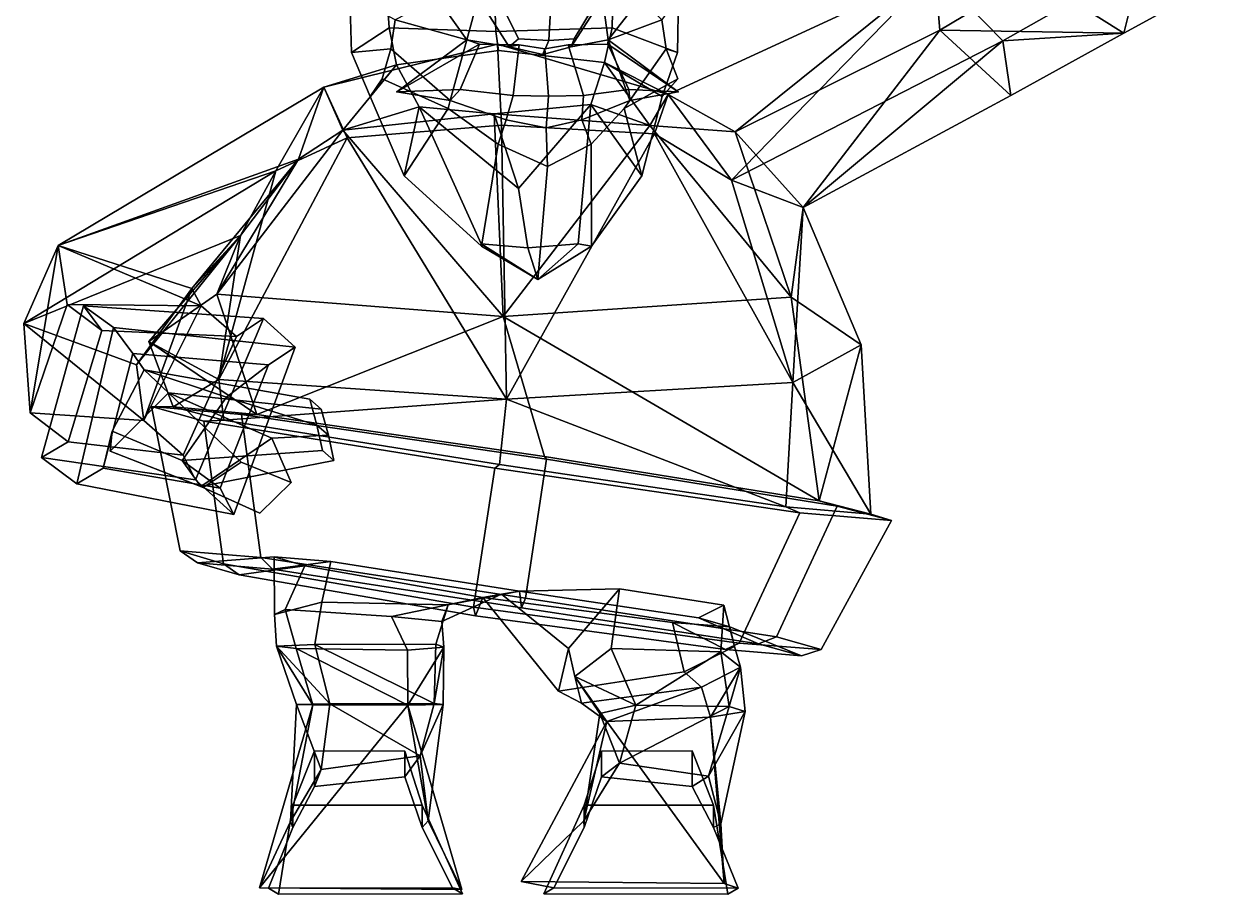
# Model space of a CAD drawing. Extents: x -179 to 300, y -153 to 347.
# Drawn here: x -179 to 259.9, y -153 to 168.4 of the extents above; entities that cross this region are included whole.
import ezdxf

# ---------------------------------------------------------------- set-up
doc = ezdxf.new("R2010")
doc.units = 0

msp = doc.modelspace()

# ---------------------------------------------------------------- linework, layer by layer
for p in [(-41.219837, 143.249954, 104.652596), (62.714581, 143.249954, 87.859047)]:
    msp.add_point(p)
for points in [[(227.337173, 164.968796, 6.035531), (233.831299, 191.13327, -30.562027), (259.923401, 208.272003, -12.102572), (254.843353, 180.112656, 24.479946)], [(193.349304, 186.309097, 33.90955), (227.337173, 164.968796, 6.035531), (254.843353, 180.112656, 24.479946), (220.138916, 203.530945, 51.258156)], [(233.831299, 191.13327, -30.562027), (182.576157, 162.121643, -37.309212), (157.479889, 187.850006, -16.039015)], [(227.337173, 164.968796, 6.035531), (182.576157, 162.121643, -37.309212), (233.831299, 191.13327, -30.562027)], [(-58.020992, 157.800568, 55.875149), (-58.610741, 178.886795, 54.994415), (-45.259453, 184.567291, 18.64262), (-44.052692, 166.93721, 21.080511)], [(-44.052692, 166.93721, 21.080511), (-45.259453, 184.567291, 18.64262), (-5.268512, 182.591492, -0.303612), (-4.606555, 165.546326, 3.793212)], [(38.276661, 166.93721, 7.777873), (-4.606555, 165.546326, 3.793212), (-5.268512, 182.591492, -0.303612), (38.65424, 184.567291, 5.083988)], [(62.492207, 157.800568, 36.402832), (38.276661, 166.93721, 7.777873), (38.65424, 184.567291, 5.083988), (62.774563, 178.886795, 35.381184)], [(83.789597, 128.481644, 38.568501), (157.479889, 187.850006, -16.039015), (58.993134, 142.270432, -16.017565)], [(82.42189, 110.594025, -37.330238), (58.993134, 142.270432, -16.017565), (157.479889, 187.850006, -16.039015)], [(82.42189, 110.594025, -37.330238), (157.479889, 187.850006, -16.039015), (182.576157, 162.121643, -37.309212)], [(83.789597, 128.481644, 38.568501), (159.263367, 166.038818, 29.6511), (157.479889, 187.850006, -16.039015)], [(193.349304, 186.309097, 33.90955), (157.479889, 187.850006, -16.039015), (159.263367, 166.038818, 29.6511)], [(227.337173, 164.968796, 6.035531), (193.349304, 186.309097, 33.90955), (159.263367, 166.038818, 29.6511)], [(3.769117, 162.855682, 119.195724), (-4.813424, 180.107361, 125.886749), (-11.154402, 178.009445, 108.966103), (0.232298, 159.852524, 106.508209)], [(14.87958, 162.248825, 122.752213), (15.913813, 180.164825, 129.153015), (-4.813424, 180.107361, 125.886749), (3.769117, 162.855682, 119.195724)], [(14.87958, 162.248825, 122.752213), (24.304611, 162.855682, 115.87764), (34.557648, 180.107361, 119.525238), (15.913813, 180.164825, 129.153015)], [(24.304611, 162.855682, 115.87764), (23.149309, 159.852524, 102.805313), (34.730659, 178.009445, 101.552078), (34.557648, 180.107361, 119.525238)], [(-43.453068, 159.168442, 86.49337), (-41.843666, 169.85144, 86.263611), (-58.610741, 178.886795, 54.994415), (-58.020992, 157.800568, 55.875149)], [(-15.329614, 162.522781, 103.021904), (-26.266352, 177.916092, 108.293945), (-41.843666, 169.85144, 86.263611)], [(-15.329614, 162.522781, 103.021904), (-11.154402, 178.009445, 108.966103), (-26.266352, 177.916092, 108.293945)], [(0.232298, 159.852524, 106.508209), (-11.154402, 178.009445, 108.966103), (-15.329614, 162.522781, 103.021904)], [(23.149309, 159.852524, 102.805313), (36.821373, 162.522781, 94.595436), (34.730659, 178.009445, 101.552078)], [(36.821373, 162.522781, 94.595436), (48.861927, 177.916092, 96.154846), (34.730659, 178.009445, 101.552078)], [(36.821373, 162.522781, 94.595436), (56.708458, 169.85144, 70.339729), (48.861927, 177.916092, 96.154846)], [(58.308319, 159.168442, 70.050934), (62.492207, 157.800568, 36.402832), (62.774563, 178.886795, 35.381184), (56.708458, 169.85144, 70.339729)], [(-51.084576, 141.492722, 58.642605), (-58.020992, 157.800568, 55.875149), (-44.052692, 166.93721, 21.080511), (-41.381332, 153.270493, 18.251446)], [(-41.381332, 153.270493, 18.251446), (-44.052692, 166.93721, 21.080511), (-4.606555, 165.546326, 3.793212), (-3.65036, 158.525482, -4.073434)], [(-43.453068, 159.168442, 86.49337), (-21.484339, 140.101929, 110.038925), (-15.329614, 162.522781, 103.021904), (-41.843666, 169.85144, 86.263611)], [(35.42395, 154.054581, 14.337136), (-3.65036, 158.525482, -4.073434), (-4.606555, 165.546326, 3.793212), (38.276661, 166.93721, 7.777873)], [(56.780315, 141.492722, 41.213978), (35.42395, 154.054581, 14.337136), (38.276661, 166.93721, 7.777873), (62.492207, 157.800568, 36.402832)], [(58.308319, 159.168442, 70.050934), (56.708458, 169.85144, 70.339729), (36.821373, 162.522781, 94.595436), (44.872807, 140.101929, 99.317055)], [(-10.709283, 160.874039, 116.600777), (-15.329614, 162.522781, 103.021904), (-41.219837, 143.249954, 104.652596)], [(-41.219837, 143.249954, 104.652596), (-15.329614, 162.522781, 103.021904), (-21.484339, 140.101929, 110.038925)], [(-10.709283, 160.874039, 116.600777), (3.995992, 160.615601, 114.339661), (0.232298, 159.852524, 106.508209), (-15.329614, 162.522781, 103.021904)], [(14.87958, 162.248825, 122.752213), (3.769117, 162.855682, 119.195724), (0.232298, 159.852524, 106.508209), (12.637855, 157.018753, 110.518013)], [(14.87958, 162.248825, 122.752213), (12.637855, 157.018753, 110.518013), (23.149309, 159.852524, 102.805313), (24.304611, 162.855682, 115.87764)], [(36.712608, 160.874039, 108.938423), (36.821373, 162.522781, 94.595436), (23.149309, 159.852524, 102.805313), (22.043533, 160.615601, 111.423569)], [(36.712608, 160.874039, 108.938423), (62.714581, 143.249954, 87.859047), (36.821373, 162.522781, 94.595436)], [(62.714581, 143.249954, 87.859047), (44.872807, 140.101929, 99.317055), (36.821373, 162.522781, 94.595436)], [(108.889587, 100.613716, 1.473265), (159.263367, 166.038818, 29.6511), (83.789597, 128.481644, 38.568501)], [(185.507416, 141.945038, 0.767564), (159.263367, 166.038818, 29.6511), (108.889587, 100.613716, 1.473265)], [(227.337173, 164.968796, 6.035531), (159.263367, 166.038818, 29.6511), (185.507416, 141.945038, 0.767564)], [(227.337173, 164.968796, 6.035531), (185.507416, 141.945038, 0.767564), (182.576157, 162.121643, -37.309212)], [(-4.104658, 160.919601, -21.158504), (-2.521045, 130.964966, -58.505714), (-59.523232, 126.309975, -52.779762), (-68.163521, 144.952377, -18.07308)], [(-4.104658, 160.919601, -21.158504), (-68.163521, 144.952377, -18.07308), (-41.381332, 153.270493, 18.251446), (-3.65036, 158.525482, -4.073434)], [(-51.084576, 141.492722, 58.642605), (-46.696533, 148.109055, 90.047745), (-43.453068, 159.168442, 86.49337), (-58.020992, 157.800568, 55.875149)], [(-43.453068, 159.168442, 86.49337), (-46.696533, 148.109055, 90.047745), (-22.266291, 137.121704, 100.863991), (-21.484339, 140.101929, 110.038925)], [(-17.847254, 144.171051, 119.875465), (-10.709283, 160.874039, 116.600777), (-41.219837, 143.249954, 104.652596)], [(3.995992, 160.615601, 114.339661), (-10.709283, 160.874039, 116.600777), (-17.847254, 144.171051, 119.875465), (1.746256, 141.868546, 125.552849)], [(-4.104658, 160.919601, -21.158504), (58.993134, 142.270432, -16.017565), (53.893021, 127.757385, -51.70195), (-2.521045, 130.964966, -58.505714)], [(-3.65036, 158.525482, -4.073434), (35.42395, 154.054581, 14.337136), (58.993134, 142.270432, -16.017565), (-4.104658, 160.919601, -21.158504)], [(13.459132, 159.182785, 115.600853), (12.637855, 157.018753, 110.518013), (0.232298, 159.852524, 106.508209), (3.995992, 160.615601, 114.339661)], [(1.746256, 141.868546, 125.552849), (14.837981, 141.656998, 124.134483), (13.459132, 159.182785, 115.600853), (3.995992, 160.615601, 114.339661)], [(13.459132, 159.182785, 115.600853), (22.043533, 160.615601, 111.423569), (23.149309, 159.852524, 102.805313), (12.637855, 157.018753, 110.518013)], [(27.710207, 141.868546, 121.357635), (22.043533, 160.615601, 111.423569), (13.459132, 159.182785, 115.600853), (14.837981, 141.656998, 124.134483)], [(22.043533, 160.615601, 111.423569), (27.710207, 141.868546, 121.357635), (44.518669, 144.171051, 109.798485), (36.712608, 160.874039, 108.938423)], [(44.518669, 144.171051, 109.798485), (62.714581, 143.249954, 87.859047), (36.712608, 160.874039, 108.938423)], [(58.308319, 159.168442, 70.050934), (44.872807, 140.101929, 99.317055), (42.72546, 137.121704, 90.362732), (62.506134, 148.109055, 72.402962)], [(56.780315, 141.492722, 41.213978), (62.492207, 157.800568, 36.402832), (58.308319, 159.168442, 70.050934), (62.506134, 148.109055, 72.402962)], [(108.889587, 100.613716, 1.473265), (82.42189, 110.594025, -37.330238), (182.576157, 162.121643, -37.309212)], [(185.507416, 141.945038, 0.767564), (108.889587, 100.613716, 1.473265), (182.576157, 162.121643, -37.309212)], [(49.200142, 112.226196, 58.257313), (30.374378, 138.580978, 40.322002), (35.42395, 154.054581, 14.337136), (56.780315, 141.492722, 41.213978)], [(52.21516, 130.871078, 43.844761), (35.42395, 154.054581, 14.337136), (30.374378, 138.580978, 40.322002)], [(58.993134, 142.270432, -16.017565), (35.42395, 154.054581, 14.337136), (52.21516, 130.871078, 43.844761)], [(-68.163521, 144.952377, -18.07308), (-61.106228, 129.051468, 42.489792), (-41.381332, 153.270493, 18.251446)], [(-61.106228, 129.051468, 42.489792), (-33.026199, 137.68779, 44.781036), (-41.381332, 153.270493, 18.251446)], [(-38.522598, 112.226196, 72.431404), (-51.084576, 141.492722, 58.642605), (-41.381332, 153.270493, 18.251446), (-33.026199, 137.68779, 44.781036)], [(-77.53933, 118.390411, 32.170326), (-68.163521, 144.952377, -18.07308), (-166.282837, 86.554893, 29.963739)], [(-85.875885, 114.107094, -41.145317), (-166.282837, 86.554893, 29.963739), (-68.163521, 144.952377, -18.07308)], [(-85.875885, 114.107094, -41.145317), (-68.163521, 144.952377, -18.07308), (-59.523232, 126.309975, -52.779762)], [(-77.53933, 118.390411, 32.170326), (-61.106228, 129.051468, 42.489792), (-68.163521, 144.952377, -18.07308)], [(-22.266291, 137.121704, 100.863991), (-46.696533, 148.109055, 90.047745), (-51.084576, 141.492722, 58.642605), (-38.522598, 112.226196, 72.431404)], [(42.72546, 137.121704, 90.362732), (49.200142, 112.226196, 58.257313), (56.780315, 141.492722, 41.213978), (62.506134, 148.109055, 72.402962)], [(-21.484339, 140.101929, 110.038925), (-17.847254, 144.171051, 119.875465), (-41.219837, 143.249954, 104.652596)], [(1.746256, 141.868546, 125.552849), (-17.847254, 144.171051, 119.875465), (-21.484339, 140.101929, 110.038925), (-0.882411, 132.966782, 115.64061)], [(14.837981, 141.656998, 124.134483), (1.746256, 141.868546, 125.552849), (-0.882411, 132.966782, 115.64061), (13.974651, 129.966034, 118.791374)], [(14.837981, 141.656998, 124.134483), (13.974651, 129.966034, 118.791374), (27.083403, 132.966782, 111.121941), (27.710207, 141.868546, 121.357635)], [(27.710207, 141.868546, 121.357635), (27.083403, 132.966782, 111.121941), (44.872807, 140.101929, 99.317055), (44.518669, 144.171051, 109.798485)], [(44.872807, 140.101929, 99.317055), (62.714581, 143.249954, 87.859047), (44.518669, 144.171051, 109.798485)], [(83.789597, 128.481644, 38.568501), (58.993134, 142.270432, -16.017565), (52.21516, 130.871078, 43.844761)], [(82.42189, 110.594025, -37.330238), (53.893021, 127.757385, -51.70195), (58.993134, 142.270432, -16.017565)], [(-5.25312, 135.139786, 47.081402), (-33.026199, 137.68779, 44.781036), (-61.106228, 129.051468, 42.489792)], [(-9.961182, 86.228813, 99.860992), (-38.522598, 112.226196, 72.431404), (-33.026199, 137.68779, 44.781036), (-10.109712, 87.20137, 83.590828)], [(-9.961182, 86.228813, 99.860992), (-3.760048, 123.986656, 118.026291), (-22.266291, 137.121704, 100.863991), (-38.522598, 112.226196, 72.431404)], [(-10.109712, 87.20137, 83.590828), (-33.026199, 137.68779, 44.781036), (3.693503, 107.61982, 55.161869), (7.120361, 85.684624, 76.370522)], [(3.693503, 107.61982, 55.161869), (-33.026199, 137.68779, 44.781036), (-5.25312, 135.139786, 47.081402)], [(-3.760048, 123.986656, 118.026291), (-0.882411, 132.966782, 115.64061), (-21.484339, 140.101929, 110.038925), (-22.266291, 137.121704, 100.863991)], [(3.693503, 107.61982, 55.161869), (-5.25312, 135.139786, 47.081402), (30.374378, 138.580978, 40.322002)], [(-5.25312, 135.139786, 47.081402), (52.21516, 130.871078, 43.844761), (30.374378, 138.580978, 40.322002)], [(25.747574, 87.20137, 77.797066), (7.120361, 85.684624, 76.370522), (3.693503, 107.61982, 55.161869), (30.374378, 138.580978, 40.322002)], [(30.730639, 86.228813, 93.286072), (25.747574, 87.20137, 77.797066), (30.374378, 138.580978, 40.322002), (49.200142, 112.226196, 58.257313)], [(30.565939, 123.986656, 112.479958), (42.72546, 137.121704, 90.362732), (44.872807, 140.101929, 99.317055), (27.083403, 132.966782, 111.121941)], [(30.730639, 86.228813, 93.286072), (49.200142, 112.226196, 58.257313), (42.72546, 137.121704, 90.362732), (30.565939, 123.986656, 112.479958)], [(-1.966396, 60.363998, 119.474205), (-5.25312, 135.139786, 47.081402), (-61.106228, 129.051468, 42.489792)], [(-1.966396, 60.363998, 119.474205), (52.21516, 130.871078, 43.844761), (-5.25312, 135.139786, 47.081402)], [(14.40502, 115.713707, 121.454903), (13.974651, 129.966034, 118.791374), (-0.882411, 132.966782, 115.64061), (-3.760048, 123.986656, 118.026291)], [(14.40502, 115.713707, 121.454903), (30.565939, 123.986656, 112.479958), (27.083403, 132.966782, 111.121941), (13.974651, 129.966034, 118.791374)], [(-1.966396, 60.363998, 119.474205), (-61.106228, 129.051468, 42.489792), (-107.719177, 68.515862, 86.680664)], [(-107.719177, 68.515862, 86.680664), (-61.106228, 129.051468, 42.489792), (-77.53933, 118.390411, 32.170326)], [(-0.779821, 29.779345, -99.752174), (-59.523232, 126.309975, -52.779762), (-2.521045, 130.964966, -58.505714)], [(-0.779821, 29.779345, -99.752174), (-2.521045, 130.964966, -58.505714), (53.893021, 127.757385, -51.70195)], [(-1.966396, 60.363998, 119.474205), (104.355942, 67.482643, 86.727318), (52.21516, 130.871078, 43.844761)], [(105.090935, 35.975536, -65.711693), (-0.779821, 29.779345, -99.752174), (53.893021, 127.757385, -51.70195)], [(104.355942, 67.482643, 86.727318), (83.789597, 128.481644, 38.568501), (52.21516, 130.871078, 43.844761)], [(105.090935, 35.975536, -65.711693), (53.893021, 127.757385, -51.70195), (82.42189, 110.594025, -37.330238)], [(104.355942, 67.482643, 86.727318), (108.889587, 100.613716, 1.473265), (83.789597, 128.481644, 38.568501)], [(-106.984192, 37.008743, -65.758347), (-59.523232, 126.309975, -52.779762), (-0.779821, 29.779345, -99.752174)], [(-106.984192, 37.008743, -65.758347), (-85.875885, 114.107094, -41.145317), (-59.523232, 126.309975, -52.779762)], [(10.869597, 73.937843, 99.574348), (14.40502, 115.713707, 121.454903), (-3.760048, 123.986656, 118.026291), (-9.961182, 86.228813, 99.860992)], [(10.869597, 73.937843, 99.574348), (30.730639, 86.228813, 93.286072), (30.565939, 123.986656, 112.479958), (14.40502, 115.713707, 121.454903)], [(-77.53933, 118.390411, 32.170326), (-166.282837, 86.554893, 29.963739), (-116.965889, 70.62455, 43.324039)], [(-99.012436, 90.197556, -6.714719), (-77.53933, 118.390411, 32.170326), (-116.965889, 70.62455, 43.324039)], [(-107.719177, 68.515862, 86.680664), (-77.53933, 118.390411, 32.170326), (-99.012436, 90.197556, -6.714719)], [(-85.875885, 114.107094, -41.145317), (-179.004501, 57.777153, -0.061605), (-166.282837, 86.554893, 29.963739)], [(-99.012436, 90.197556, -6.714719), (-179.004501, 57.777153, -0.061605), (-85.875885, 114.107094, -41.145317)], [(-106.984192, 37.008743, -65.758347), (-99.012436, 90.197556, -6.714719), (-85.875885, 114.107094, -41.145317)], [(105.090935, 35.975536, -65.711693), (82.42189, 110.594025, -37.330238), (108.889587, 100.613716, 1.473265)], [(104.355942, 67.482643, 86.727318), (130.325668, 49.845093, 2.000663), (108.889587, 100.613716, 1.473265)], [(130.325668, 49.845093, 2.000663), (105.090935, 35.975536, -65.711693), (108.889587, 100.613716, 1.473265)], [(-137.334732, 42.484081, 9.745724), (-179.004501, 57.777153, -0.061605), (-99.012436, 90.197556, -6.714719)], [(-137.334732, 42.484081, 9.745724), (-99.012436, 90.197556, -6.714719), (-116.965889, 70.62455, 43.324039)], [(-107.719177, 68.515862, 86.680664), (-99.012436, 90.197556, -6.714719), (-132.871826, 51.127361, 1.942762)], [(-132.871826, 51.127361, 1.942762), (-99.012436, 90.197556, -6.714719), (-106.984192, 37.008743, -65.758347)], [(-176.640823, 24.749897, 69.703529), (-166.282837, 86.554893, 29.963739), (-179.004501, 57.777153, -0.061605)], [(-176.640823, 24.749897, 69.703529), (-162.939453, 64.683609, 78.461876), (-166.282837, 86.554893, 29.963739)], [(-113.426613, 64.25396, 57.455315), (-116.965889, 70.62455, 43.324039), (-166.282837, 86.554893, 29.963739)], [(-113.426613, 64.25396, 57.455315), (-166.282837, 86.554893, 29.963739), (-162.939453, 64.683609, 78.461876)], [(10.869597, 73.937843, 99.574348), (-10.109712, 87.20137, 83.590828), (7.120361, 85.684624, 76.370522)], [(10.869597, 73.937843, 99.574348), (-9.961182, 86.228813, 99.860992), (-10.109712, 87.20137, 83.590828)], [(10.869597, 73.937843, 99.574348), (7.120361, 85.684624, 76.370522), (25.747574, 87.20137, 77.797066)], [(10.869597, 73.937843, 99.574348), (25.747574, 87.20137, 77.797066), (30.730639, 86.228813, 93.286072)], [(-134.716461, 21.885565, 51.006809), (-137.334732, 42.484081, 9.745724), (-116.965889, 70.62455, 43.324039)], [(-134.716461, 21.885565, 51.006809), (-116.965889, 70.62455, 43.324039), (-113.426613, 64.25396, 57.455315)], [(-92.885559, 24.129789, 86.012138), (-107.719177, 68.515862, 86.680664), (-132.871826, 51.127361, 1.942762)], [(-92.885559, 24.129789, 86.012138), (-1.966396, 60.363998, 119.474205), (-107.719177, 68.515862, 86.680664)], [(114.704636, -7.794888, 68.709366), (104.355942, 67.482643, 86.727318), (-1.966396, 60.363998, 119.474205)], [(114.704636, -7.794888, 68.709366), (130.325668, 49.845093, 2.000663), (104.355942, 67.482643, 86.727318)], [(-162.59903, 14.090445, 101.603607), (-150.165253, 55.187473, 111.318939), (-162.939453, 64.683609, 78.461876), (-176.640823, 24.749897, 69.703529)], [(-159.399002, -1.427638, 132.838776), (-145.807388, 56.250694, 147.184174), (-156.985962, 64.27169, 117.496063), (-172.437592, 8.291245, 103.636894)], [(-172.437592, 8.291245, 103.636894), (-156.985962, 64.27169, 117.496063), (-150.165253, 55.187473, 111.318939), (-162.59903, 14.090445, 101.603607)], [(-162.939453, 64.683609, 78.461876), (-150.165253, 55.187473, 111.318939), (-100.473991, 52.913841, 89.566422), (-113.426613, 64.25396, 57.455315)], [(-90.432541, 59.538147, 87.74781), (-156.985962, 64.27169, 117.496063), (-145.807388, 56.250694, 147.184174), (-78.712257, 48.995426, 117.205132)], [(-90.432541, 59.538147, 87.74781), (-100.473991, 52.913841, 89.566422), (-150.165253, 55.187473, 111.318939), (-156.985962, 64.27169, 117.496063)], [(-113.426613, 64.25396, 57.455315), (-100.473991, 52.913841, 89.566422), (-120.174751, 9.062189, 81.909103), (-134.716461, 21.885565, 51.006809)], [(-134.716461, 21.885565, 51.006809), (-176.640823, 24.749897, 69.703529), (-179.004501, 57.777153, -0.061605)], [(-134.716461, 21.885565, 51.006809), (-179.004501, 57.777153, -0.061605), (-137.334732, 42.484081, 9.745724)], [(-115.528114, 0.01449, 76.660774), (-120.174751, 9.062189, 81.909103), (-100.473991, 52.913841, 89.566422), (-90.432541, 59.538147, 87.74781)], [(-115.528114, 0.01449, 76.660774), (-90.432541, 59.538147, 87.74781), (-78.712257, 48.995426, 117.205132), (-101.447243, -12.77927, 105.341766)], [(-92.885559, 24.129789, 86.012138), (13.298454, 8.630989, 108.042458), (-1.966396, 60.363998, 119.474205)], [(114.704636, -7.794888, 68.709366), (-1.966396, 60.363998, 119.474205), (13.298454, 8.630989, 108.042458)], [(-159.399002, -1.427638, 132.838776), (-149.723526, 4.316312, 130.854034), (-138.732346, 46.688362, 140.726028), (-145.807388, 56.250694, 147.184174)], [(-78.712257, 48.995426, 117.205132), (-145.807388, 56.250694, 147.184174), (-138.732346, 46.688362, 140.726028), (-88.597198, 42.515606, 119.010361)], [(-92.885559, 24.129789, 86.012138), (-132.871826, 51.127361, 1.942762), (-123.8545, 26.948416, 11.555243)], [(-123.8545, 26.948416, 11.555243), (-132.871826, 51.127361, 1.942762), (-106.984192, 37.008743, -65.758347)], [(-101.447243, -12.77927, 105.341766), (-78.712257, 48.995426, 117.205132), (-88.597198, 42.515606, 119.010361), (-106.479294, -3.014951, 111.0131)], [(133.792068, -12.674273, -9.919746), (105.090935, 35.975536, -65.711693), (130.325668, 49.845093, 2.000663)], [(114.704636, -7.794888, 68.709366), (133.792068, -12.674273, -9.919746), (130.325668, 49.845093, 2.000663)], [(-146.345383, 18.001671, 121.34642), (-134.566116, 40.609768, 123.629303), (-138.732346, 46.688362, 140.726028), (-149.723526, 4.316312, 130.854034)], [(-104.124123, 30.548113, 111.699402), (-88.597198, 42.515606, 119.010361), (-138.732346, 46.688362, 140.726028), (-134.566116, 40.609768, 123.629303)], [(-147.144394, 10.627596, 150.965897), (-125.545761, 32.085304, 149.605301), (-134.566116, 40.609768, 123.629303), (-146.345383, 18.001671, 121.34642)], [(-70.726151, 20.172081, 134.021744), (-104.124123, 30.548113, 111.699402), (-134.566116, 40.609768, 123.629303), (-73.364822, 29.766342, 136.725754)], [(-69.191879, 26.076843, 146.733292), (-73.364822, 29.766342, 136.725754), (-134.566116, 40.609768, 123.629303), (-125.545761, 32.085304, 149.605301)], [(-120.508751, 7.177528, 110.758247), (-106.479294, -3.014951, 111.0131), (-88.597198, 42.515606, 119.010361), (-104.124123, 30.548113, 111.699402)], [(-123.8545, 26.948416, 11.555243), (-106.984192, 37.008743, -65.758347), (-105.097122, 22.011797, -71.326279)], [(-105.097122, 22.011797, -71.326279), (-106.984192, 37.008743, -65.758347), (-0.779821, 29.779345, -99.752174)], [(102.493065, -9.91288, -88.629036), (-0.779821, 29.779345, -99.752174), (105.090935, 35.975536, -65.711693)], [(133.792068, -12.674273, -9.919746), (102.493065, -9.91288, -88.629036), (105.090935, 35.975536, -65.711693)], [(-112.787735, -2.765157, 191.517792), (-98.765182, 6.53362, 199.561691), (-125.545761, 32.085304, 149.605301), (-147.144394, 10.627596, 150.965897)], [(-80.267166, -0.933389, 193.23616), (-87.408409, 15.371386, 149.243774), (-125.545761, 32.085304, 149.605301), (-98.765182, 6.53362, 199.561691)], [(-66.437973, 16.492647, 144.016907), (-69.191879, 26.076843, 146.733292), (-125.545761, 32.085304, 149.605301), (-87.408409, 15.371386, 149.243774)], [(-98.647514, 24.109793, 95.086937), (-131.846634, 27.05377, 12.191934), (-121.199127, -26.238085, 9.950349), (-91.468712, -28.64864, 93.13446)], [(-131.846634, 27.05377, 12.191934), (-98.647514, 24.109793, 95.086937), (-92.885559, 24.129789, 86.012138), (-123.8545, 26.948416, 11.555243)], [(-121.199127, -26.238085, 9.950349), (-131.846634, 27.05377, 12.191934), (-112.446579, 21.716461, -82.70546), (-105.267784, -31.041971, -84.657928)], [(-112.446579, 21.716461, -82.70546), (-131.846634, 27.05377, 12.191934), (-123.8545, 26.948416, 11.555243), (-105.097122, 22.011797, -71.326279)], [(-68.626305, 10.827062, 131.564743), (-120.508751, 7.177528, 110.758247), (-104.124123, 30.548113, 111.699402), (-70.726151, 20.172081, 134.021744)], [(-105.097122, 22.011797, -71.326279), (-0.779821, 29.779345, -99.752174), (-3.34892, 5.686533, -110.701004)], [(-66.437973, 16.492647, 144.016907), (-70.726151, 20.172081, 134.021744), (-73.364822, 29.766342, 136.725754), (-69.191879, 26.076843, 146.733292)], [(102.493065, -9.91288, -88.629036), (-3.34892, 5.686533, -110.701004), (-0.779821, 29.779345, -99.752174)], [(-134.716461, 21.885565, 51.006809), (-120.174751, 9.062189, 81.909103), (-162.59903, 14.090445, 101.603607), (-176.640823, 24.749897, 69.703529)], [(-112.446579, 21.716461, -82.70546), (-105.097122, 22.011797, -71.326279), (-3.34892, 5.686533, -110.701004), (-5.066603, 4.366148, -126.548447)], [(14.105121, 7.692237, 120.583824), (13.298454, 8.630989, 108.042458), (-92.885559, 24.129789, 86.012138), (-98.647514, 24.109793, 95.086937)], [(6.31652, -43.686459, 119.854729), (14.105121, 7.692237, 120.583824), (-98.647514, 24.109793, 95.086937), (-91.468712, -28.64864, 93.13446)], [(-120.508751, 7.177528, 110.758247), (-146.345383, 18.001671, 121.34642), (-149.723526, 4.316312, 130.854034), (-106.479294, -3.014951, 111.0131)], [(-113.633736, -2.495738, 139.076126), (-147.144394, 10.627596, 150.965897), (-146.345383, 18.001671, 121.34642), (-120.508751, 7.177528, 110.758247)], [(-105.267784, -31.041971, -84.657928), (-112.446579, 21.716461, -82.70546), (-5.066603, 4.366148, -126.548447), (-12.864183, -47.013187, -127.276703)], [(-64.430534, 7.127676, 141.600479), (-68.626305, 10.827062, 131.564743), (-70.726151, 20.172081, 134.021744), (-66.437973, 16.492647, 144.016907)], [(-115.528114, 0.01449, 76.660774), (-172.437592, 8.291245, 103.636894), (-162.59903, 14.090445, 101.603607), (-120.174751, 9.062189, 81.909103)], [(-64.430534, 7.127676, 141.600479), (-66.437973, 16.492647, 144.016907), (-87.408409, 15.371386, 149.243774), (-113.633736, -2.495738, 139.076126)], [(-91.776642, -12.315413, 194.447311), (-113.633736, -2.495738, 139.076126), (-87.408409, 15.371386, 149.243774), (-80.267166, -0.933389, 193.23616)], [(-91.776642, -12.315413, 194.447311), (-112.787735, -2.765157, 191.517792), (-147.144394, 10.627596, 150.965897), (-113.633736, -2.495738, 139.076126)], [(-64.430534, 7.127676, 141.600479), (-113.633736, -2.495738, 139.076126), (-120.508751, 7.177528, 110.758247), (-68.626305, 10.827062, 131.564743)], [(-115.528114, 0.01449, 76.660774), (-101.447243, -12.77927, 105.341766), (-159.399002, -1.427638, 132.838776), (-172.437592, 8.291245, 103.636894)], [(-91.776642, -12.315413, 194.447311), (-80.267166, -0.933389, 193.23616), (-98.765182, 6.53362, 199.561691), (-112.787735, -2.765157, 191.517792)], [(107.664658, -12.133797, -101.051857), (-5.066603, 4.366148, -126.548447), (-3.34892, 5.686533, -110.701004), (102.493065, -9.91288, -88.629036)], [(6.31652, -43.686459, 119.854729), (98.980911, -57.937321, 77.260376), (121.463722, -9.740465, 76.740532), (14.105121, 7.692237, 120.583824)], [(14.105121, 7.692237, 120.583824), (121.463722, -9.740465, 76.740532), (114.704636, -7.794888, 68.709366), (13.298454, 8.630989, 108.042458)], [(-101.447243, -12.77927, 105.341766), (-106.479294, -3.014951, 111.0131), (-149.723526, 4.316312, 130.854034), (-159.399002, -1.427638, 132.838776)], [(85.181847, -60.33065, -100.532021), (-12.864183, -47.013187, -127.276703), (-5.066603, 4.366148, -126.548447), (107.664658, -12.133797, -101.051857)], [(141.451248, -14.975895, -10.587602), (133.792068, -12.674273, -9.919746), (114.704636, -7.794888, 68.709366), (121.463722, -9.740465, 76.740532)], [(115.499741, -62.639301, -9.778637), (85.181847, -60.33065, -100.532021), (107.664658, -12.133797, -101.051857), (141.451248, -14.975895, -10.587602)], [(121.463722, -9.740465, 76.740532), (98.980911, -57.937321, 77.260376), (115.499741, -62.639301, -9.778637), (141.451248, -14.975895, -10.587602)], [(107.664658, -12.133797, -101.051857), (102.493065, -9.91288, -88.629036), (133.792068, -12.674273, -9.919746), (141.451248, -14.975895, -10.587602)], [(-91.468712, -28.64864, 93.13446), (-121.199127, -26.238085, 9.950349), (-114.899185, -30.615631, 9.335887), (-87.194778, -32.932224, 84.06488)], [(-121.199127, -26.238085, 9.950349), (-105.267784, -31.041971, -84.657928), (-99.406342, -35.050217, -73.273529), (-114.899185, -30.615631, 9.335887)], [(-87.194778, -32.932224, 84.06488), (-114.899185, -30.615631, 9.335887), (-86.579727, -28.415636, 7.147286), (-65.566696, -30.102957, 66.591385)], [(-114.899185, -30.615631, 9.335887), (-99.406342, -35.050217, -73.273529), (-75.216057, -31.77656, -57.734566), (-86.579727, -28.415636, 7.147286)], [(6.31652, -43.686459, 119.854729), (-91.468712, -28.64864, 93.13446), (-87.194778, -32.932224, 84.06488), (4.832523, -47.215816, 107.249954)], [(4.832523, -47.215816, 107.249954), (-87.194778, -32.932224, 84.06488), (-65.566696, -30.102957, 66.591385), (4.141007, -41.043499, 85.810204)], [(-65.566696, -30.102957, 66.591385), (-86.579727, -28.415636, 7.147286), (-86.420494, -49.724812, 9.431672), (-68.887962, -45.1376, 47.722168)], [(-86.579727, -28.415636, 7.147286), (-75.216057, -31.77656, -57.734566), (-82.466064, -47.93187, -35.185333), (-86.420494, -49.724812, 9.431672)], [(4.141007, -41.043499, 85.810204), (-65.566696, -30.102957, 66.591385), (-68.887962, -45.1376, 47.722168), (-22.310575, -46.188171, 62.798828)], [(-105.267784, -31.041971, -84.657928), (-12.864183, -47.013187, -127.276703), (-12.141551, -50.159824, -111.450424), (-99.406342, -35.050217, -73.273529)], [(-99.406342, -35.050217, -73.273529), (-12.141551, -50.159824, -111.450424), (-9.487798, -43.407288, -89.788475), (-75.216057, -31.77656, -57.734566)], [(-75.216057, -31.77656, -57.734566), (-9.487798, -43.407288, -89.788475), (-43.199966, -50.487041, -64.751175), (-82.466064, -47.93187, -35.185333)], [(-9.487798, -43.407288, -89.788475), (-2.53954, -42.202175, -0.264482), (-24.587744, -52.322018, -1.004832), (-43.199966, -50.487041, -64.751175)], [(-2.53954, -42.202175, -0.264482), (4.141007, -41.043499, 85.810204), (-22.310575, -46.188171, 62.798828), (-24.587744, -52.322018, -1.004832)], [(80.155418, -62.664482, -88.240105), (60.588306, -52.661507, -69.05394), (-9.487798, -43.407288, -89.788475), (-12.141551, -50.159824, -111.450424)], [(22.219269, -62.290035, 3.882985), (-2.53954, -42.202175, -0.264482), (-9.487798, -43.407288, -89.788475), (18.436789, -78.011848, -60.672146)], [(60.588306, -52.661507, -69.05394), (64.904221, -70.850159, -48.392315), (18.436789, -78.011848, -60.672146), (-9.487798, -43.407288, -89.788475)], [(22.219269, -62.290035, 3.882985), (40.956474, -40.191265, 60.687973), (4.141007, -41.043499, 85.810204), (-2.53954, -42.202175, -0.264482)], [(4.141007, -41.043499, 85.810204), (40.956474, -40.191265, 60.687973), (79.542023, -46.266788, 30.491762), (70.237663, -50.987904, 55.272015)], [(4.832523, -47.215816, 107.249954), (4.141007, -41.043499, 85.810204), (70.237663, -50.987904, 55.272015), (92.366974, -60.54649, 69.098297)], [(6.31652, -43.686459, 119.854729), (4.832523, -47.215816, 107.249954), (92.366974, -60.54649, 69.098297), (98.980911, -57.937321, 77.260376)], [(37.947945, -62.281834, 30.371098), (40.956474, -40.191265, 60.687973), (22.219269, -62.290035, 3.882985), (24.572834, -72.579575, 7.170266)], [(37.947945, -62.281834, 30.371098), (78.412048, -63.472424, 11.082254), (79.542023, -46.266788, 30.491762), (40.956474, -40.191265, 60.687973)], [(-71.505074, -60.821468, 23.746641), (-68.887962, -45.1376, 47.722168), (-86.420494, -49.724812, 9.431672), (-85.6427, -61.468586, 8.702401)], [(-85.6427, -61.468586, 8.702401), (-86.420494, -49.724812, 9.431672), (-82.466064, -47.93187, -35.185333), (-78.356926, -62.261703, -11.766865)], [(-78.356926, -62.261703, -11.766865), (-82.466064, -47.93187, -35.185333), (-43.199966, -50.487041, -64.751175), (-37.324833, -62.846119, -29.79138)], [(-26.783512, -60.630371, 24.844782), (-22.310575, -46.188171, 62.798828), (-68.887962, -45.1376, 47.722168), (-71.505074, -60.821468, 23.746641)], [(-26.783512, -60.630371, 24.844782), (-23.874655, -61.751877, -3.489613), (-24.587744, -52.322018, -1.004832), (-22.310575, -46.188171, 62.798828)], [(85.181847, -60.33065, -100.532021), (80.155418, -62.664482, -88.240105), (-12.141551, -50.159824, -111.450424), (-12.864183, -47.013187, -127.276703)], [(70.237663, -50.987904, 55.272015), (79.542023, -46.266788, 30.491762), (83.482613, -61.507683, -9.022118), (81.812561, -54.312191, -6.888308)], [(78.412048, -63.472424, 11.082254), (85.645294, -69.216888, -7.668619), (83.482613, -61.507683, -9.022118), (79.542023, -46.266788, 30.491762)], [(-23.874655, -61.751877, -3.489613), (-37.324833, -62.846119, -29.79138), (-43.199966, -50.487041, -64.751175), (-24.587744, -52.322018, -1.004832)], [(81.812561, -54.312191, -6.888308), (83.482613, -61.507683, -9.022118), (64.904221, -70.850159, -48.392315), (60.588306, -52.661507, -69.05394)], [(108.189873, -64.923836, -9.258714), (81.812561, -54.312191, -6.888308), (60.588306, -52.661507, -69.05394), (80.155418, -62.664482, -88.240105)], [(92.366974, -60.54649, 69.098297), (70.237663, -50.987904, 55.272015), (81.812561, -54.312191, -6.888308), (108.189873, -64.923836, -9.258714)], [(-65.936081, -82.714691, 37.110634), (-71.505074, -60.821468, 23.746641), (-85.6427, -61.468586, 8.702401)], [(-27.490122, -82.605118, 38.614655), (-26.783512, -60.630371, 24.844782), (-71.505074, -60.821468, 23.746641)], [(-27.490122, -82.605118, 38.614655), (-71.505074, -60.821468, 23.746641), (-65.936081, -82.714691, 37.110634)], [(-27.490122, -82.605118, 38.614655), (-23.874655, -61.751877, -3.489613), (-26.783512, -60.630371, 24.844782)], [(115.499741, -62.639301, -9.778637), (108.189873, -64.923836, -9.258714), (80.155418, -62.664482, -88.240105), (85.181847, -60.33065, -100.532021)], [(98.980911, -57.937321, 77.260376), (92.366974, -60.54649, 69.098297), (108.189873, -64.923836, -9.258714), (115.499741, -62.639301, -9.778637)], [(-65.936081, -82.714691, 37.110634), (-85.6427, -61.468586, 8.702401), (-78.252121, -82.902382, 23.21084)], [(-78.252121, -82.902382, 23.21084), (-85.6427, -61.468586, 8.702401), (-72.216751, -83.099556, 4.595797)], [(-72.216751, -83.099556, 4.595797), (-85.6427, -61.468586, 8.702401), (-78.356926, -62.261703, -11.766865)], [(-72.216751, -83.099556, 4.595797), (-78.356926, -62.261703, -11.766865), (-37.152683, -83.197212, -11.408175)], [(-37.152683, -83.197212, -11.408175), (-78.356926, -62.261703, -11.766865), (-37.324833, -62.846119, -29.79138)], [(-37.152683, -83.197212, -11.408175), (-37.324833, -62.846119, -29.79138), (-23.874655, -61.751877, -3.489613)], [(-24.136446, -82.893608, 12.536445), (-37.152683, -83.197212, -11.408175), (-23.874655, -61.751877, -3.489613)], [(-27.490122, -82.605118, 38.614655), (-24.136446, -82.893608, 12.536445), (-23.874655, -61.751877, -3.489613)], [(24.572834, -72.579575, 7.170266), (22.219269, -62.290035, 3.882985), (18.436789, -78.011848, -60.672146), (26.920061, -82.423691, -20.990591)], [(47.013958, -83.153526, 49.068146), (37.947945, -62.281834, 30.371098), (24.572834, -72.579575, 7.170266)], [(47.013958, -83.153526, 49.068146), (78.412048, -63.472424, 11.082254), (37.947945, -62.281834, 30.371098)], [(47.013958, -83.153526, 49.068146), (81.55938, -83.716942, 31.949112), (78.412048, -63.472424, 11.082254)], [(85.645294, -69.216888, -7.668619), (71.243919, -76.564636, -22.302845), (64.904221, -70.850159, -48.392315), (83.482613, -61.507683, -9.022118)], [(81.55938, -83.716942, 31.949112), (85.645294, -69.216888, -7.668619), (78.412048, -63.472424, 11.082254)], [(74.655136, -87.650291, 0.715679), (71.243919, -76.564636, -22.302845), (85.645294, -69.216888, -7.668619)], [(87.408371, -85.494705, 14.640637), (74.655136, -87.650291, 0.715679), (85.645294, -69.216888, -7.668619)], [(81.55938, -83.716942, 31.949112), (87.408371, -85.494705, 14.640637), (85.645294, -69.216888, -7.668619)], [(71.243919, -76.564636, -22.302845), (26.920061, -82.423691, -20.990591), (18.436789, -78.011848, -60.672146), (64.904221, -70.850159, -48.392315)], [(47.013958, -83.153526, 49.068146), (24.572834, -72.579575, 7.170266), (33.809124, -86.224335, 27.464718)], [(36.392052, -89.204826, 1.016715), (24.572834, -72.579575, 7.170266), (26.920061, -82.423691, -20.990591)], [(33.809124, -86.224335, 27.464718), (24.572834, -72.579575, 7.170266), (36.392052, -89.204826, 1.016715)], [(36.392052, -89.204826, 1.016715), (26.920061, -82.423691, -20.990591), (71.243919, -76.564636, -22.302845)], [(74.655136, -87.650291, 0.715679), (36.392052, -89.204826, 1.016715), (71.243919, -76.564636, -22.302845)], [(-91.951698, -150.628357, -28.782988), (-80.50927, -126.10482, -1.207081), (-72.216751, -83.099556, 4.595797)], [(-91.951698, -150.628357, -28.782988), (-72.216751, -83.099556, 4.595797), (-37.152683, -83.197212, -11.408175)], [(-17.211613, -151.312592, -42.48111), (-91.951698, -150.628357, -28.782988), (-37.152683, -83.197212, -11.408175)], [(-80.50927, -126.10482, -1.207081), (-69.140915, -106.974525, 16.111479), (-78.252121, -82.902382, 23.21084)], [(-80.50927, -126.10482, -1.207081), (-78.252121, -82.902382, 23.21084), (-72.216751, -83.099556, 4.595797)], [(-69.140915, -106.974525, 16.111479), (-65.936081, -82.714691, 37.110634), (-78.252121, -82.902382, 23.21084)], [(-69.140915, -106.974525, 16.111479), (-32.564381, -101.92482, 20.77433), (-65.936081, -82.714691, 37.110634)], [(-32.564381, -101.92482, 20.77433), (-27.490122, -82.605118, 38.614655), (-65.936081, -82.714691, 37.110634)], [(-29.627434, -125.906204, -9.17937), (-37.152683, -83.197212, -11.408175), (-24.136446, -82.893608, 12.536445)], [(-17.211613, -151.312592, -42.48111), (-37.152683, -83.197212, -11.408175), (-29.627434, -125.906204, -9.17937)], [(-32.564381, -101.92482, 20.77433), (-24.136446, -82.893608, 12.536445), (-27.490122, -82.605118, 38.614655)], [(-29.627434, -125.906204, -9.17937), (-24.136446, -82.893608, 12.536445), (-32.564381, -101.92482, 20.77433)], [(41.012383, -104.646469, 27.996603), (47.013958, -83.153526, 49.068146), (33.809124, -86.224335, 27.464718)], [(41.012383, -104.646469, 27.996603), (81.55938, -83.716942, 31.949112), (47.013958, -83.153526, 49.068146)], [(27.898489, -125.907883, -1.042146), (41.012383, -104.646469, 27.996603), (33.809124, -86.224335, 27.464718)], [(27.898489, -125.907883, -1.042146), (33.809124, -86.224335, 27.464718), (36.392052, -89.204826, 1.016715)], [(79.666763, -149.090424, -42.12854), (36.392052, -89.204826, 1.016715), (74.655136, -87.650291, 0.715679)], [(73.866783, -109.421013, 11.073004), (81.55938, -83.716942, 31.949112), (41.012383, -104.646469, 27.996603)], [(73.866783, -109.421013, 11.073004), (87.408371, -85.494705, 14.640637), (81.55938, -83.716942, 31.949112)], [(78.463852, -127.019104, -10.49452), (87.408371, -85.494705, 14.640637), (73.866783, -109.421013, 11.073004)], [(78.463852, -127.019104, -10.49452), (74.655136, -87.650291, 0.715679), (87.408371, -85.494705, 14.640637)], [(79.666763, -149.090424, -42.12854), (74.655136, -87.650291, 0.715679), (78.463852, -127.019104, -10.49452)], [(4.722204, -148.255951, -30.184128), (27.898489, -125.907883, -1.042146), (36.392052, -89.204826, 1.016715)], [(4.722204, -148.255951, -30.184128), (36.392052, -89.204826, 1.016715), (79.666763, -149.090424, -42.12854)], [(-31.859863, -120.17775, 103.875999), (-38.251442, -100.195976, 88.878761), (-71.645638, -100.014885, 88.878761), (-79.578072, -120.17775, 103.875999)], [(-79.578072, -120.17775, 103.875999), (-71.645638, -100.014885, 88.878761), (-71.645638, -113.229439, 36.38842), (-79.578072, -128.370834, 44.261974)], [(-38.251442, -100.195976, 88.878761), (-38.251442, -109.713181, 36.38842), (-71.645638, -113.229439, 36.38842), (-71.645638, -100.014885, 88.878761)], [(-31.859863, -120.17775, 103.875999), (-31.859863, -128.370834, 44.261974), (-38.251442, -109.713181, 36.38842), (-38.251442, -100.195976, 88.878761)], [(28.013247, -120.17775, 103.875999), (75.731461, -120.17775, 103.875999), (67.799019, -100.014885, 88.878761), (34.404827, -100.195976, 88.878761)], [(28.013247, -120.17775, 103.875999), (34.404827, -100.195976, 88.878761), (34.404827, -109.713181, 36.38842), (28.013247, -128.370834, 44.261974)], [(34.404827, -100.195976, 88.878761), (67.799019, -100.014885, 88.878761), (67.799019, -113.229439, 36.38842), (34.404827, -109.713181, 36.38842)], [(75.731461, -120.17775, 103.875999), (75.731461, -128.370834, 44.261974), (67.799019, -113.229439, 36.38842), (67.799019, -100.014885, 88.878761)], [(-32.564381, -101.92482, 20.77433), (-69.140915, -106.974525, 16.111479), (-71.645638, -113.229439, 36.38842), (-38.251442, -109.713181, 36.38842)], [(-29.627434, -125.906204, -9.17937), (-32.564381, -101.92482, 20.77433), (-38.251442, -109.713181, 36.38842), (-31.859863, -128.370834, 44.261974)], [(27.898489, -125.907883, -1.042146), (28.013247, -128.370834, 44.261974), (34.404827, -109.713181, 36.38842), (41.012383, -104.646469, 27.996603)], [(41.012383, -104.646469, 27.996603), (34.404827, -109.713181, 36.38842), (67.799019, -113.229439, 36.38842), (73.866783, -109.421013, 11.073004)], [(-80.50927, -126.10482, -1.207081), (-79.578072, -128.370834, 44.261974), (-71.645638, -113.229439, 36.38842), (-69.140915, -106.974525, 16.111479)], [(78.463852, -127.019104, -10.49452), (73.866783, -109.421013, 11.073004), (67.799019, -113.229439, 36.38842), (75.731461, -128.370834, 44.261974)], [(-84.919365, -153.000122, 103.875999), (-79.578072, -120.17775, 103.875999), (-79.578072, -128.370834, 44.261974), (-88.668671, -150.746216, 36.763359)], [(-16.911833, -152.819016, 103.875999), (-31.859863, -120.17775, 103.875999), (-79.578072, -120.17775, 103.875999), (-84.919365, -153.000122, 103.875999)], [(-16.911833, -152.819016, 103.875999), (-20.661142, -150.642715, 33.014042), (-31.859863, -128.370834, 44.261974), (-31.859863, -120.17775, 103.875999)], [(13.065218, -152.819016, 103.875999), (81.072754, -153.000122, 103.875999), (75.731461, -120.17775, 103.875999), (28.013247, -120.17775, 103.875999)], [(13.065218, -152.819016, 103.875999), (28.013247, -120.17775, 103.875999), (28.013247, -128.370834, 44.261974), (16.814528, -150.642715, 33.014042)], [(81.072754, -153.000122, 103.875999), (84.822052, -150.746216, 36.763359), (75.731461, -128.370834, 44.261974), (75.731461, -120.17775, 103.875999)], [(-91.951698, -150.628357, -28.782988), (-88.668671, -150.746216, 36.763359), (-79.578072, -128.370834, 44.261974), (-80.50927, -126.10482, -1.207081)], [(-17.211613, -151.312592, -42.48111), (-29.627434, -125.906204, -9.17937), (-31.859863, -128.370834, 44.261974), (-20.661142, -150.642715, 33.014042)], [(4.722204, -148.255951, -30.184128), (16.814528, -150.642715, 33.014042), (28.013247, -128.370834, 44.261974), (27.898489, -125.907883, -1.042146)], [(79.666763, -149.090424, -42.12854), (78.463852, -127.019104, -10.49452), (75.731461, -128.370834, 44.261974), (84.822052, -150.746216, 36.763359)], [(79.666763, -149.090424, -42.12854), (84.822052, -150.746216, 36.763359), (16.814528, -150.642715, 33.014042), (4.722204, -148.255951, -30.184128)], [(-91.951698, -150.628357, -28.782988), (-17.211613, -151.312592, -42.48111), (-20.661142, -150.642715, 33.014042), (-88.668671, -150.746216, 36.763359)], [(-84.919365, -153.000122, 103.875999), (-88.668671, -150.746216, 36.763359), (-20.661142, -150.642715, 33.014042), (-16.911833, -152.819016, 103.875999)], [(81.072754, -153.000122, 103.875999), (13.065218, -152.819016, 103.875999), (16.814528, -150.642715, 33.014042), (84.822052, -150.746216, 36.763359)]]:
    msp.add_3dface(points)

doc.saveas('drawing.dxf')
